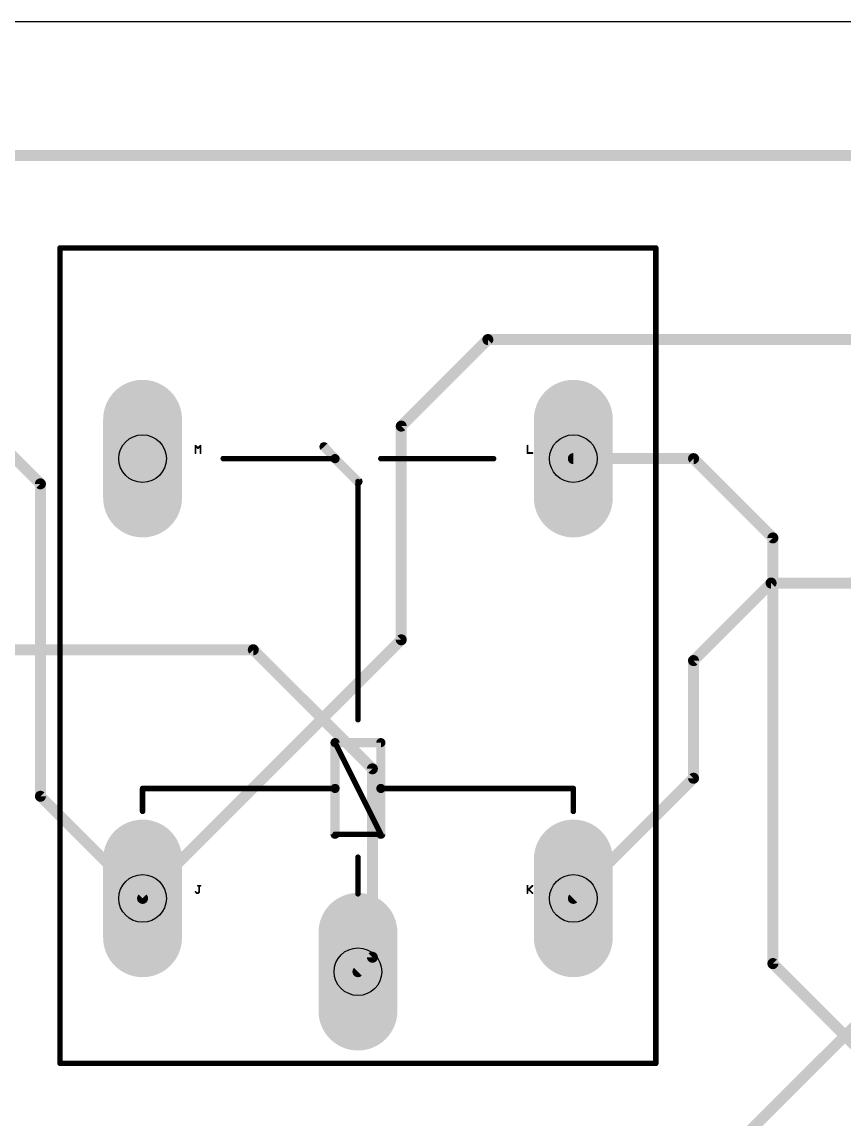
# Model space of a CAD drawing. Extents: x 0 to 100, y -7 to 67.
# Drawn here: x 52.79 to 75.57, y 36.29 to 66.71 of the extents above; entities that cross this region are included whole.
import ezdxf

# ---------------------------------------------------------------- set-up
doc = ezdxf.new("R2010")
doc.units = 0
for name, color, linetype in [('1', 12, 'CONTINUOUS'), ('16', 132, 'CONTINUOUS'), ('17', 110, 'CONTINUOUS'), ('20', 31, 'CONTINUOUS'), ('21', 253, 'CONTINUOUS'), ('23', 53, 'CONTINUOUS'), ('25', 253, 'CONTINUOUS'), ('29', 253, 'CONTINUOUS'), ('30', 253, 'CONTINUOUS'), ('44', 253, 'CONTINUOUS')]:
    doc.layers.add(name, color=color, linetype=linetype)

# ---------------------------------------------------------------- blocks, each defined once
blk = doc.blocks.new('LONGP100')
at = {"const_width": 1}
blk.add_lwpolyline([(-0.5, 0), (0.5, 0)], dxfattribs=at)
at = {"const_width": 0.5}
for points in [[(-0.5, 0.25, 1), (-0.5, -0.25)], [(0.5, -0.25, 1), (0.5, 0.25)]]:
    blk.add_lwpolyline(points, format="xyb", dxfattribs=at)

msp = doc.modelspace()

# ---------------------------------------------------------------- linework, layer by layer
at = {"layer": '1', "const_width": 0.3048}
for points in [[(40.6, 63), (78.5, 63)], [(47.55, 59.65), (53.3, 53.9)], [(63.3, 55.5), (65.7, 57.9)], [(65.7, 57.9), (76.2, 57.9)], [(63.3, 49.576), (63.3, 55.5)], [(53.3, 53.9), (53.3, 45.238)], [(71.4, 49), (73.55, 51.15)], [(73.55, 51.15), (77.5, 51.15)], [(56.131, 42.407), (63.3, 49.576)], [(71.4, 45.738), (71.4, 49)], [(68.069, 42.407), (71.4, 45.738)], [(53.3, 45.238), (56.131, 42.407)], [(54.5622, 17.5622), (78.25, 41.25)]]:
    msp.add_lwpolyline(points, dxfattribs=at)
at = {"layer": '1', "const_width": 0.1524}
for points in [[(65.7, 57.9762, 1), (65.7, 57.8238)], [(65.7539, 57.8461, 1), (65.6461, 57.9539)], [(63.3762, 55.5, 1), (63.2238, 55.5)], [(63.2461, 55.5539, 1), (63.3539, 55.4461)], [(53.3762, 53.9, 1), (53.2238, 53.9)], [(53.2461, 53.8461, 1), (53.3539, 53.9539)], [(73.55, 51.2262, 1), (73.55, 51.0738)], [(73.6039, 51.0961, 1), (73.4961, 51.2039)], [(63.2238, 49.576, 1), (63.3762, 49.576)], [(63.3539, 49.5221, 1), (63.2461, 49.6299)], [(71.4762, 49, 1), (71.3238, 49)], [(71.3461, 49.0539, 1), (71.4539, 48.9461)], [(71.3238, 45.738, 1), (71.4762, 45.738)], [(71.4539, 45.6841, 1), (71.3461, 45.7919)], [(53.3539, 45.2919, 1), (53.2461, 45.1841)], [(53.2238, 45.238, 1), (53.3762, 45.238)], [(56.0771, 42.4609, 1), (56.1849, 42.3531)], [(56.0771, 42.3531, 1), (56.1849, 42.4609)], [(68.0151, 42.4609, 1), (68.1229, 42.3531)]]:
    msp.add_lwpolyline(points, format="xyb", dxfattribs=at)
at = {"layer": '16', "const_width": 0.3048}
for points in [[(71.401, 54.599), (68.069, 54.599)], [(73.6, 52.4), (71.401, 54.599)], [(73.6, 40.6), (73.6, 52.4)], [(59.2, 49.3), (12.2, 49.3)], [(59.2, 49.3), (62.5, 46)], [(62.5, 46), (62.5, 40.775)], [(62.5, 40.775), (62.1, 40.375)], [(79.3, 34.9), (73.6, 40.6)]]:
    msp.add_lwpolyline(points, dxfattribs=at)
at = {"layer": '16', "const_width": 0.1524}
for points in [[(68.069, 54.6752, 1), (68.069, 54.5228)], [(71.4549, 54.6529, 1), (71.3471, 54.5451)], [(71.401, 54.5228, 1), (71.401, 54.6752)], [(73.6762, 52.4, 1), (73.5238, 52.4)], [(73.5461, 52.3461, 1), (73.6539, 52.4539)], [(59.2539, 49.3539, 1), (59.1461, 49.2461)], [(59.2, 49.2238, 1), (59.2, 49.3762)], [(62.5762, 46, 1), (62.4238, 46)], [(62.4461, 45.9461, 1), (62.5539, 46.0539)], [(62.4238, 40.775, 1), (62.5762, 40.775)], [(62.5539, 40.7211, 1), (62.4461, 40.8289)], [(62.0461, 40.4289, 1), (62.1539, 40.3211)], [(73.6539, 40.6539, 1), (73.5461, 40.5461)], [(73.5238, 40.6, 1), (73.6762, 40.6)]]:
    msp.add_lwpolyline(points, format="xyb", dxfattribs=at)
at = {"layer": '20'}
msp.add_line((100.2561, 66.706), (0.0561, 66.706), dxfattribs=at)
at = {"layer": '21'}
for points, const_width in [([(53.845, 37.835), (53.845, 60.441)], 0.1524), ([(70.355, 60.441), (53.845, 60.441)], 0.1524), ([(70.355, 60.441), (70.355, 37.835)], 0.1524), ([(61.465, 54.599), (61.1602, 54.9292)], 0.254), ([(58.3662, 54.599), (61.465, 54.599)], 0.1524), ([(62.1, 53.964), (61.465, 54.599)], 0.254), ([(62.735, 54.599), (65.8592, 54.599)], 0.1524), ([(62.1, 47.36), (62.1, 53.964)], 0.1524), ([(62.735, 46.725), (61.465, 46.725)], 0.254), ([(61.465, 46.725), (61.465, 45.455)], 0.254), ([(62.735, 45.455), (62.735, 46.725)], 0.254), ([(62.735, 44.185), (61.465, 46.725)], 0.1524), ([(56.131, 44.82), (56.131, 45.455)], 0.1524), ([(56.131, 45.455), (61.465, 45.455)], 0.1524), ([(61.465, 45.455), (61.465, 44.185)], 0.254), ([(62.735, 44.185), (62.735, 45.455)], 0.254), ([(62.735, 45.455), (68.069, 45.455)], 0.1524), ([(68.069, 45.455), (68.069, 44.82)], 0.1524), ([(61.465, 44.185), (62.735, 44.185)], 0.1524), ([(62.1, 42.534), (62.1, 43.55)], 0.1524), ([(53.845, 37.835), (70.355, 37.835)], 0.1524)]:
    msp.add_lwpolyline(points, dxfattribs=dict(at, const_width=const_width))
for points, const_width in [([(53.8831, 60.441, 1), (53.8069, 60.441)], 0.0762), ([(53.845, 60.4791, 1), (53.845, 60.4029)], 0.0762), ([(70.3931, 60.441, 1), (70.3169, 60.441)], 0.0762), ([(70.355, 60.4029, 1), (70.355, 60.4791)], 0.0762), ([(61.2069, 54.9723, 1), (61.1135, 54.8861)], 0.127), ([(58.3662, 54.6371, 1), (58.3662, 54.5609)], 0.0762), ([(61.5099, 54.6439, 1), (61.4201, 54.5541)], 0.127), ([(61.4183, 54.5559, 1), (61.5117, 54.6421)], 0.127), ([(61.465, 54.5609, 1), (61.465, 54.6371)], 0.0762), ([(62.735, 54.6371, 1), (62.735, 54.5609)], 0.0762), ([(65.8592, 54.5609, 1), (65.8592, 54.6371)], 0.0762), ([(62.0551, 53.9191, 1), (62.1449, 54.0089)], 0.127), ([(62.1381, 53.964, 1), (62.0619, 53.964)], 0.0762), ([(62.0619, 47.36, 1), (62.1381, 47.36)], 0.0762), ([(61.465, 46.7885, 1), (61.465, 46.6615)], 0.127), ([(61.5285, 46.725, 1), (61.4015, 46.725)], 0.127), ([(62.7985, 46.725, 1), (62.6715, 46.725)], 0.127), ([(62.735, 46.6615, 1), (62.735, 46.7885)], 0.127), ([(61.4991, 46.742, 1), (61.4309, 46.708)], 0.0762), ([(56.1691, 45.455, 1), (56.0929, 45.455)], 0.0762), ([(56.131, 45.4931, 1), (56.131, 45.4169)], 0.0762), ([(61.5285, 45.455, 1), (61.4015, 45.455)], 0.127), ([(61.4015, 45.455, 1), (61.5285, 45.455)], 0.127), ([(61.465, 45.4169, 1), (61.465, 45.4931)], 0.0762), ([(62.7985, 45.455, 1), (62.6715, 45.455)], 0.127), ([(62.6715, 45.455, 1), (62.7985, 45.455)], 0.127), ([(62.735, 45.4931, 1), (62.735, 45.4169)], 0.0762), ([(68.1071, 45.455, 1), (68.0309, 45.455)], 0.0762), ([(68.069, 45.4169, 1), (68.069, 45.4931)], 0.0762), ([(56.0929, 44.82, 1), (56.1691, 44.82)], 0.0762), ([(68.0309, 44.82, 1), (68.1071, 44.82)], 0.0762), ([(61.4015, 44.185, 1), (61.5285, 44.185)], 0.127), ([(61.465, 44.2231, 1), (61.465, 44.1469)], 0.0762), ([(62.6715, 44.185, 1), (62.7985, 44.185)], 0.127), ([(62.7009, 44.168, 1), (62.7691, 44.202)], 0.0762), ([(62.735, 44.1469, 1), (62.735, 44.2231)], 0.0762), ([(62.1381, 43.55, 1), (62.0619, 43.55)], 0.0762), ([(62.0619, 42.534, 1), (62.1381, 42.534)], 0.0762), ([(53.845, 37.8731, 1), (53.845, 37.7969)], 0.0762), ([(53.8069, 37.835, 1), (53.8831, 37.835)], 0.0762), ([(70.3169, 37.835, 1), (70.3931, 37.835)], 0.0762), ([(70.355, 37.7969, 1), (70.355, 37.8731)], 0.0762)]:
    msp.add_lwpolyline(points, format="xyb", dxfattribs=dict(at, const_width=const_width))
at = {"layer": '23'}
msp.add_point((62.1, 49.9), dxfattribs=at)
at = {"layer": '25', "const_width": 0.0508}
for points in [[(57.5994, 54.7536), (57.5994, 54.957)], [(57.5994, 54.957), (57.6672, 54.8892)], [(57.6672, 54.8892), (57.735, 54.957)], [(57.735, 54.957), (57.735, 54.7536)], [(66.7994, 54.957), (66.7994, 54.7536)], [(66.7994, 54.7536), (66.935, 54.7536)], [(57.5994, 42.5875), (57.6333, 42.5536)], [(57.6672, 42.757), (57.735, 42.757)], [(57.6672, 42.5536), (57.7011, 42.5875)], [(57.7011, 42.5875), (57.7011, 42.757)], [(66.7994, 42.757), (66.7994, 42.5536)], [(66.7994, 42.6214), (66.935, 42.757)], [(66.8333, 42.6553), (66.935, 42.5536)], [(57.6333, 42.5536), (57.6672, 42.5536)]]:
    msp.add_lwpolyline(points, dxfattribs=at)
at = {"layer": '25', "const_width": 0.0254}
for points in [[(57.6121, 54.957, 1), (57.5867, 54.957)], [(57.6084, 54.966, 1), (57.5904, 54.948)], [(57.5867, 54.7536, 1), (57.6121, 54.7536)], [(57.6582, 54.8982, 1), (57.6762, 54.8802)], [(57.6582, 54.8802, 1), (57.6762, 54.8982)], [(57.7477, 54.957, 1), (57.7223, 54.957)], [(57.7223, 54.7536, 1), (57.7477, 54.7536)], [(57.744, 54.948, 1), (57.726, 54.966)], [(66.8121, 54.957, 1), (66.7867, 54.957)], [(66.7994, 54.7663, 1), (66.7994, 54.7409)], [(66.7867, 54.7536, 1), (66.8121, 54.7536)], [(66.935, 54.7409, 1), (66.935, 54.7663)], [(57.6084, 42.5965, 1), (57.5904, 42.5785)], [(57.6672, 42.7697, 1), (57.6672, 42.7443)], [(57.7138, 42.757, 1), (57.6884, 42.757)], [(57.6884, 42.5875, 1), (57.7138, 42.5875)], [(57.7101, 42.5785, 1), (57.6921, 42.5965)], [(57.735, 42.7443, 1), (57.735, 42.7697)], [(66.8121, 42.757, 1), (66.7867, 42.757)], [(66.7904, 42.6304, 1), (66.8084, 42.6124)], [(66.8423, 42.6643, 1), (66.8243, 42.6463)], [(66.944, 42.748, 1), (66.926, 42.766)], [(57.6333, 42.5663, 1), (57.6333, 42.5409)], [(57.6243, 42.5446, 1), (57.6423, 42.5626)], [(57.6582, 42.5626, 1), (57.6762, 42.5446)], [(57.6672, 42.5409, 1), (57.6672, 42.5663)], [(66.7867, 42.5536, 1), (66.8121, 42.5536)], [(66.926, 42.5446, 1), (66.944, 42.5626)]]:
    msp.add_lwpolyline(points, format="xyb", dxfattribs=at)
at = {"layer": '44'}
for centre in [(56.131, 54.599), (68.069, 54.599), (56.131, 42.407), (68.069, 42.407), (62.1, 40.375)]:
    msp.add_circle(centre, 0.6604, dxfattribs=at)

# ---------------------------------------------------------------- block references
at = {"layer": '17', "xscale": 1.9812, "yscale": 1.9812, "rotation": 90}
for p in [(56.131, 54.599), (56.131, 54.599), (68.069, 54.599), (68.069, 54.599), (56.131, 42.407), (56.131, 42.407), (68.069, 42.407), (68.069, 42.407), (62.1, 40.375), (62.1, 40.375)]:
    msp.add_blockref('LONGP100', p, dxfattribs=at)
at = {"layer": '29', "xscale": 2.1844, "yscale": 2.1844, "rotation": 90}
for p in [(56.131, 54.599), (68.069, 54.599), (56.131, 42.407), (68.069, 42.407), (62.1, 40.375)]:
    msp.add_blockref('LONGP100', p, dxfattribs=at)
at = {"layer": '30', "xscale": 2.1844, "yscale": 2.1844, "rotation": 90}
for p in [(56.131, 54.599), (68.069, 54.599), (56.131, 42.407), (68.069, 42.407), (62.1, 40.375)]:
    msp.add_blockref('LONGP100', p, dxfattribs=at)

doc.saveas('drawing.dxf')
